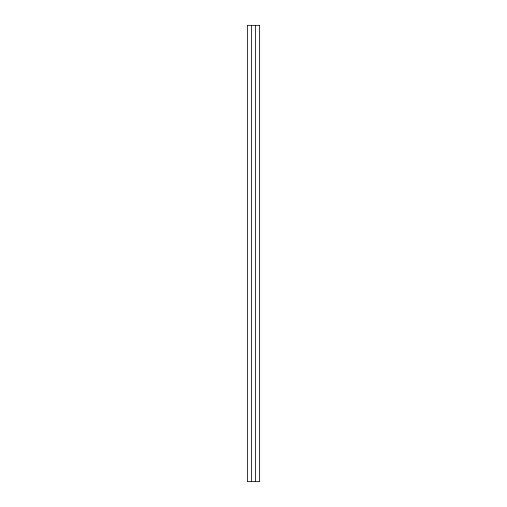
<?xml version="1.0" encoding="UTF-8"?>
<svg xmlns="http://www.w3.org/2000/svg" width="507" height="507" viewBox="0 0 507 507"><rect width="100%" height="100%" fill="white"/><g stroke="black" fill="none" stroke-linecap="round" stroke-linejoin="round"><path stroke-width="0.76" d="M255.528 25.35L255.528 481.65M251.472 25.35L251.472 481.65M259.578 25.35L247.422 25.35L247.422 481.65L259.578 481.65L259.578 25.35"/></g></svg>
